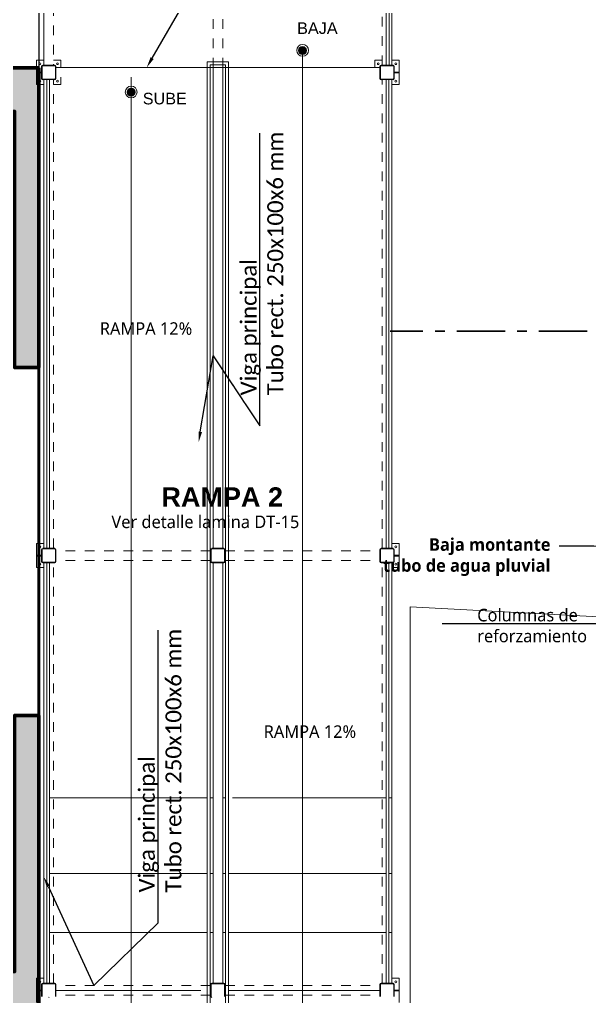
# Model space of a CAD drawing. Header units: millimetres. Extents: x 1 to 121, y 0 to 90.
# Drawn here: x 60.77 to 66.67, y 11.62 to 21.73 of the extents above; entities that cross this region are included whole.
import ezdxf
from ezdxf import colors
from ezdxf.entities.mleader import LeaderData, LeaderLine
from ezdxf.enums import TextEntityAlignment as Align
from ezdxf.math import Vec2, Vec3

# ---------------------------------------------------------------- set-up
doc = ezdxf.new("R2010")
doc.units = ezdxf.units.MM
for name, pattern in [('1CORTE', [1.5, 1, -0.25, 0, -0.25]), ('DASHED2', [0.375, 0.25, -0.125]), ('HIDDEN2', [0.1875, 0.125, -0.0625])]:
    doc.linetypes.add(name, pattern=pattern)
for name, color, linetype, lineweight in [('A-FLOR-HRAL', 11, 'Continuous', 9), ('AA. Proyeccion Corte', 10, '1CORTE', 50), ('barandas tipo 1', 200, 'Continuous', 20), ('COLUMNAS 50', 32, 'Continuous', 70), ('Equipamiento SR', 23, 'Continuous', 0), ('GRAFO 0 BLANCO', 7, 'Continuous', 0), ('GRAFO00', 7, 'Continuous', 0), ('letras sr', 7, 'Continuous', 5), ('MK-DIRECTRICES', 7, 'Continuous', 9), ('MK-LINEAS GENERALES', 7, 'Continuous', 15), ('Muros el', 144, 'Continuous', 60), ('proyecciones', 1, 'DASHED2', 5)]:
    doc.layers.add(name, color=color, linetype=linetype, lineweight=lineweight)
doc.layers.add('Estructura – Carga', color=7, linetype='Continuous')
doc.layers.add('Structural - Combined_Pen_No__161', color=7, linetype='Continuous', lineweight=13, true_color=0x6a6a6a)
doc.styles.add('DIRECTRICES NOMBRES', font='calibril.ttf')
doc.styles.add('Generales', font='trebuc.ttf', dxfattribs={"height": 0.1})
doc.styles.add('GENERATED_STYLE_2', font='arial.ttf')
doc.styles.get("Standard").update_dxf_attribs({"font": 'arial.ttf'})
doc.styles.add('TURBO_BASS', font='swisseb.ttf')
pattern_1 = [(135, (50.6658, -93.4923), (-0.5051394, -0.5051394), []), (135, (50.6658, -93.1555), (-0.5051394, -0.5051394), [])]

msp = doc.modelspace()

# ---------------------------------------------------------------- hatches: boundary and pattern name
at = {"layer": 'Equipamiento SR'}
for points in [[(63.669, 21.376, 1), (63.729, 21.435, 1)], [(61.897, 20.945, 1), (61.957, 21.004, 1)]]:
    msp.add_hatch(color=256, dxfattribs=at).paths.add_polyline_path(points)
at = {"layer": 'GRAFO 0 BLANCO', "true_color": 0xc7c8ca}
h = msp.add_hatch(color=9, dxfattribs=at)
h.dxf.hatch_style = 1
h.paths.add_polyline_path([(60.122, 20.775), (60.722, 20.775), (60.722, 18.125), (60.972, 18.125), (60.972, 21.225), (60.122, 21.225)])
h = msp.add_hatch(color=9, dxfattribs=at)
h.dxf.hatch_style = 1
h.paths.add_polyline_path([(60.122, 11.874), (60.722, 11.874), (60.722, 14.524), (60.972, 14.524), (60.972, 11.424), (60.122, 11.424)])
at = {"layer": 'GRAFO00'}
for points in [[(63.729, 21.375, 1), (63.67, 21.435, 1)], [(61.956, 20.945, 1), (61.897, 21.005, 1)]]:
    msp.add_hatch(color=256, dxfattribs=at).paths.add_polyline_path(points)
at = {"layer": 'MK-LINEAS GENERALES', "linetype": 'Continuous'}
h = msp.add_hatch(dxfattribs=at)
h.set_pattern_fill('ANSI32', scale=0.075, angle=90, style=0)
h.set_pattern_definition(pattern_1)
edge = h.paths.add_edge_path(flags=0)
edge.add_arc((64.637, 21.241), 0.0126, 360, 450)
edge.add_line((64.637, 21.254), (64.512, 21.254))
edge.add_arc((64.512, 21.241), 0.0126, 90, 180)
edge.add_line((64.499, 21.241), (64.499, 21.116))
edge.add_arc((64.512, 21.116), 0.0126, 180, 270)
edge.add_line((64.512, 21.104), (64.637, 21.104))
edge.add_arc((64.637, 21.116), 0.0126, 270, 360)
edge.add_line((64.649, 21.116), (64.649, 21.241))
edge = h.paths.add_edge_path(flags=0)
edge.add_line((64.506, 21.116), (64.506, 21.241))
edge.add_arc((64.512, 21.241), 0.0063, 90, 180, ccw=False)
edge.add_line((64.512, 21.247), (64.637, 21.247))
edge.add_arc((64.637, 21.241), 0.0063, 360, 450, ccw=False)
edge.add_line((64.643, 21.241), (64.643, 21.116))
edge.add_arc((64.637, 21.116), 0.0063, 270, 360, ccw=False)
edge.add_line((64.637, 21.11), (64.512, 21.11))
edge.add_arc((64.512, 21.116), 0.0063, 180, 270, ccw=False)
h = msp.add_hatch(dxfattribs=at)
h.set_pattern_fill('ANSI32', scale=0.075, angle=90, style=0)
h.set_pattern_definition(pattern_1)
edge = h.paths.add_edge_path(flags=0)
edge.add_arc((64.637, 16.241), 0.0126, 360, 450)
edge.add_line((64.637, 16.254), (64.512, 16.254))
edge.add_arc((64.512, 16.241), 0.0126, 90, 180)
edge.add_line((64.499, 16.241), (64.499, 16.116))
edge.add_arc((64.512, 16.116), 0.0126, 180, 270)
edge.add_line((64.512, 16.104), (64.637, 16.104))
edge.add_arc((64.637, 16.116), 0.0126, 270, 360)
edge.add_line((64.649, 16.116), (64.649, 16.241))
edge = h.paths.add_edge_path(flags=0)
edge.add_line((64.506, 16.116), (64.506, 16.241))
edge.add_arc((64.512, 16.241), 0.0063, 90, 180, ccw=False)
edge.add_line((64.512, 16.247), (64.637, 16.247))
edge.add_arc((64.637, 16.241), 0.0063, 360, 450, ccw=False)
edge.add_line((64.643, 16.241), (64.643, 16.116))
edge.add_arc((64.637, 16.116), 0.0063, 270, 360, ccw=False)
edge.add_line((64.637, 16.11), (64.512, 16.11))
edge.add_arc((64.512, 16.116), 0.0063, 180, 270, ccw=False)
h = msp.add_hatch(dxfattribs=at)
h.set_pattern_fill('ANSI32', scale=0.075, angle=90, style=0)
h.set_pattern_definition(pattern_1)
edge = h.paths.add_edge_path(flags=0)
edge.add_arc((61.137, 11.741), 0.0126, 360, 450)
edge.add_line((61.137, 11.754), (61.012, 11.754))
edge.add_arc((61.012, 11.741), 0.0126, 90, 180)
edge.add_line((60.999, 11.741), (60.999, 11.616))
edge.add_arc((61.012, 11.616), 0.0126, 180, 270)
edge.add_line((61.012, 11.604), (61.137, 11.604))
edge.add_arc((61.137, 11.616), 0.0126, 270, 360)
edge.add_line((61.149, 11.616), (61.149, 11.741))
edge = h.paths.add_edge_path(flags=0)
edge.add_line((61.006, 11.616), (61.006, 11.741))
edge.add_arc((61.012, 11.741), 0.0063, 90, 180, ccw=False)
edge.add_line((61.012, 11.747), (61.137, 11.747))
edge.add_arc((61.137, 11.741), 0.0063, 360, 450, ccw=False)
edge.add_line((61.143, 11.741), (61.143, 11.616))
edge.add_arc((61.137, 11.616), 0.0063, 270, 360, ccw=False)
edge.add_line((61.137, 11.61), (61.012, 11.61))
edge.add_arc((61.012, 11.616), 0.0063, 180, 270, ccw=False)
h = msp.add_hatch(dxfattribs=at)
h.set_pattern_fill('ANSI32', scale=0.075, angle=90, style=0)
h.set_pattern_definition(pattern_1)
edge = h.paths.add_edge_path(flags=0)
edge.add_arc((62.887, 11.741), 0.0126, 360, 450)
edge.add_line((62.887, 11.754), (62.762, 11.754))
edge.add_arc((62.762, 11.741), 0.0126, 90, 180)
edge.add_line((62.749, 11.741), (62.749, 11.616))
edge.add_arc((62.762, 11.616), 0.0126, 180, 270)
edge.add_line((62.762, 11.604), (62.887, 11.604))
edge.add_arc((62.887, 11.616), 0.0126, 270, 360)
edge.add_line((62.899, 11.616), (62.899, 11.741))
edge = h.paths.add_edge_path(flags=0)
edge.add_line((62.756, 11.616), (62.756, 11.741))
edge.add_arc((62.762, 11.741), 0.0063, 90, 180, ccw=False)
edge.add_line((62.762, 11.747), (62.887, 11.747))
edge.add_arc((62.887, 11.741), 0.0063, 360, 450, ccw=False)
edge.add_line((62.893, 11.741), (62.893, 11.616))
edge.add_arc((62.887, 11.616), 0.0063, 270, 360, ccw=False)
edge.add_line((62.887, 11.61), (62.762, 11.61))
edge.add_arc((62.762, 11.616), 0.0063, 180, 270, ccw=False)
h = msp.add_hatch(dxfattribs=at)
h.set_pattern_fill('ANSI32', scale=0.075, angle=90, style=0)
h.set_pattern_definition(pattern_1)
edge = h.paths.add_edge_path(flags=0)
edge.add_arc((64.637, 11.741), 0.0126, 360, 450)
edge.add_line((64.637, 11.754), (64.512, 11.754))
edge.add_arc((64.512, 11.741), 0.0126, 90, 180)
edge.add_line((64.499, 11.741), (64.499, 11.616))
edge.add_arc((64.512, 11.616), 0.0126, 180, 270)
edge.add_line((64.512, 11.604), (64.637, 11.604))
edge.add_arc((64.637, 11.616), 0.0126, 270, 360)
edge.add_line((64.649, 11.616), (64.649, 11.741))
edge = h.paths.add_edge_path(flags=0)
edge.add_line((64.506, 11.616), (64.506, 11.741))
edge.add_arc((64.512, 11.741), 0.0063, 90, 180, ccw=False)
edge.add_line((64.512, 11.747), (64.637, 11.747))
edge.add_arc((64.637, 11.741), 0.0063, 360, 450, ccw=False)
edge.add_line((64.643, 11.741), (64.643, 11.616))
edge.add_arc((64.637, 11.616), 0.0063, 270, 360, ccw=False)
edge.add_line((64.637, 11.61), (64.512, 11.61))
edge.add_arc((64.512, 11.616), 0.0063, 180, 270, ccw=False)

# ---------------------------------------------------------------- linework, layer by layer
at = {"lineweight": 0}
msp.add_line((63.699, 7.184), (63.701, 21.407), dxfattribs=at)
at = {"color": 252, "lineweight": 0, "true_color": 0x939598}
for p, q in [((62.774, 13.671), (62.744, 13.671)), ((62.904, 13.671), (62.874, 13.671)), ((64.564, 13.671), (62.974, 13.671)), ((64.624, 13.671), (64.594, 13.671)), ((62.774, 12.89), (62.744, 12.89)), ((62.904, 12.89), (62.874, 12.89)), ((64.564, 12.89), (62.934, 12.89)), ((64.624, 12.89), (64.594, 12.89)), ((62.774, 12.277), (62.744, 12.277)), ((62.904, 12.277), (62.874, 12.277)), ((64.564, 12.277), (62.934, 12.277)), ((64.624, 12.277), (64.594, 12.277)), ((62.649, 11.678), (61.143, 11.678)), ((64.499, 11.678), (62.934, 11.678))]:
    msp.add_line(p, q, dxfattribs=at)
at = {"layer": 'A-FLOR-HRAL'}
for p, q in [((64.565, 21.254), (64.565, 22.449)), ((64.595, 21.254), (64.595, 22.419)), ((62.714, 21.289), (62.714, 16.229)), ((62.744, 21.259), (62.744, 16.229)), ((62.904, 21.259), (62.904, 16.229)), ((62.934, 21.289), (62.934, 16.229)), ((61.054, 16.254), (61.054, 21.104)), ((61.084, 16.254), (61.084, 21.104)), ((64.564, 16.254), (64.564, 21.104)), ((64.594, 16.254), (64.594, 21.104)), ((62.714, 16.229), (62.714, 11.629)), ((62.744, 16.229), (62.744, 11.629)), ((62.904, 16.229), (62.904, 11.629)), ((62.934, 16.229), (62.934, 11.629)), ((61.054, 11.754), (61.054, 16.104)), ((61.084, 11.754), (61.084, 16.104)), ((64.564, 11.754), (64.564, 16.104)), ((64.594, 11.754), (64.594, 16.104)), ((62.714, 11.629), (62.714, 8.031)), ((62.744, 11.629), (62.744, 8.061)), ((62.904, 11.629), (62.904, 8.061)), ((62.934, 11.629), (62.934, 8.031))]:
    msp.add_line(p, q, dxfattribs=at)
at = {"layer": 'AA. Proyeccion Corte', "color": 7, "lineweight": 30, "ltscale": 0.5}
msp.add_line((71.746, 18.5), (64.608, 18.501), dxfattribs=at)
at = {"layer": 'barandas tipo 1'}
for p, q in [((61.024, 23.375), (61.024, 21.254)), ((64.625, 21.254), (64.625, 22.389)), ((62.774, 21.229), (62.774, 16.254)), ((62.874, 21.229), (62.874, 16.254)), ((61.024, 16.254), (61.024, 21.104)), ((64.624, 16.254), (64.624, 21.104)), ((62.774, 16.104), (62.774, 11.754)), ((62.874, 16.104), (62.874, 11.754)), ((64.624, 11.754), (64.624, 16.104))]:
    msp.add_line(p, q, dxfattribs=at)
at = {"layer": 'COLUMNAS 50', "linetype": 'Continuous'}
for points in [[(60.972, 21.225), (60.972, 18.125), (60.722, 18.125), (60.722, 20.775), (60.122, 20.775), (60.122, 21.225)], [(60.972, 11.424), (60.972, 14.524), (60.722, 14.524), (60.722, 11.874), (60.122, 11.874), (60.122, 11.424)]]:
    msp.add_lwpolyline(points, close=True, dxfattribs=at)
at = {"layer": 'Equipamiento SR'}
for centre in [(63.699, 21.405), (63.699, 21.405), (61.927, 20.975), (61.927, 20.975)]:
    msp.add_circle(centre, 0.042, dxfattribs=at)
at = {"layer": 'Estructura – Carga', "color": 7}
msp.add_line((60.972, 23.025), (60.972, 21.066), dxfattribs=at)
at = {"layer": 'GRAFO 0 BLANCO', "color": 7}
for p, q in [((117.396, 12.81), (64.813, 15.649)), ((64.813, 15.649), (64.813, 5.837))]:
    msp.add_line(p, q, dxfattribs=at)
at = {"layer": 'GRAFO00'}
for centre, radius in [((63.701, 21.407), 0.061), ((63.699, 21.405), 0.042), ((63.699, 21.405), 0.042), ((61.928, 20.976), 0.061), ((61.927, 20.975), 0.042), ((61.927, 20.975), 0.042)]:
    msp.add_circle(centre, radius, dxfattribs=at)
at = {"layer": 'MK-LINEAS GENERALES', "color": 7, "linetype": 'Continuous'}
for p, q in [((60.949, 21.304), (61.024, 21.304)), ((60.949, 21.054), (60.949, 21.304)), ((60.999, 21.116), (60.999, 21.241)), ((61.006, 21.116), (61.006, 21.241)), ((61.012, 21.254), (61.137, 21.254)), ((61.012, 21.247), (61.137, 21.247)), ((61.124, 21.304), (61.199, 21.304)), ((61.143, 21.241), (61.143, 21.116)), ((61.149, 21.241), (61.149, 21.116)), ((61.199, 21.304), (61.199, 21.229)), ((64.449, 21.229), (64.449, 21.304)), ((64.449, 21.304), (64.524, 21.304)), ((64.499, 21.116), (64.499, 21.241)), ((64.506, 21.116), (64.506, 21.241)), ((64.512, 21.254), (64.637, 21.254)), ((64.512, 21.247), (64.637, 21.247)), ((64.625, 21.304), (64.699, 21.304)), ((64.643, 21.241), (64.643, 21.116)), ((64.649, 21.241), (64.649, 21.116)), ((64.699, 21.304), (64.699, 21.054)), ((60.999, 21.183), (60.949, 21.183)), ((60.999, 21.174), (60.949, 21.174)), ((60.994, 21.174), (60.994, 21.183)), ((61.149, 21.229), (64.499, 21.229)), ((64.649, 21.183), (64.699, 21.183)), ((64.649, 21.174), (64.699, 21.174)), ((64.654, 21.174), (64.654, 21.183)), ((61.024, 21.054), (60.949, 21.054)), ((61.137, 21.11), (61.012, 21.11)), ((61.137, 21.104), (61.012, 21.104)), ((61.199, 21.054), (61.124, 21.054)), ((61.199, 21.129), (61.199, 21.054)), ((64.637, 21.11), (64.512, 21.11)), ((64.637, 21.104), (64.512, 21.104)), ((64.699, 21.054), (64.624, 21.054)), ((60.949, 16.304), (61.024, 16.304)), ((60.949, 16.054), (60.949, 16.304)), ((64.624, 16.304), (64.699, 16.304)), ((64.699, 16.304), (64.699, 16.054)), ((60.999, 16.183), (60.949, 16.183)), ((60.994, 16.174), (60.994, 16.183)), ((60.999, 16.116), (60.999, 16.241)), ((61.006, 16.116), (61.006, 16.241)), ((61.012, 16.254), (61.137, 16.254)), ((61.012, 16.247), (61.137, 16.247)), ((61.143, 16.241), (61.143, 16.116)), ((61.149, 16.241), (61.149, 16.116)), ((62.749, 16.116), (62.749, 16.241)), ((62.756, 16.116), (62.756, 16.241)), ((62.762, 16.254), (62.887, 16.254)), ((62.762, 16.247), (62.887, 16.247)), ((62.893, 16.241), (62.893, 16.116)), ((62.899, 16.241), (62.899, 16.116)), ((64.499, 16.116), (64.499, 16.241)), ((64.506, 16.116), (64.506, 16.241)), ((64.512, 16.254), (64.637, 16.254)), ((64.512, 16.247), (64.637, 16.247)), ((64.643, 16.241), (64.643, 16.116)), ((64.649, 16.241), (64.649, 16.116)), ((64.649, 16.183), (64.699, 16.183)), ((64.654, 16.174), (64.654, 16.183)), ((60.999, 16.174), (60.949, 16.174)), ((61.137, 16.11), (61.012, 16.11)), ((61.137, 16.104), (61.012, 16.104)), ((61.024, 11.754), (61.024, 16.104)), ((62.887, 16.11), (62.762, 16.11)), ((62.887, 16.104), (62.762, 16.104)), ((64.637, 16.11), (64.512, 16.11)), ((64.637, 16.104), (64.512, 16.104)), ((64.649, 16.174), (64.699, 16.174)), ((61.024, 16.054), (60.949, 16.054)), ((64.699, 16.054), (64.624, 16.054)), ((60.949, 11.554), (60.949, 11.804)), ((60.949, 11.804), (61.024, 11.804)), ((60.999, 11.616), (60.999, 11.741)), ((61.006, 11.616), (61.006, 11.741)), ((61.012, 11.754), (61.137, 11.754)), ((61.012, 11.747), (61.137, 11.747)), ((61.143, 11.741), (61.143, 11.616)), ((61.149, 11.741), (61.149, 11.616)), ((62.749, 11.616), (62.749, 11.741)), ((62.756, 11.616), (62.756, 11.741)), ((62.762, 11.754), (62.887, 11.754)), ((62.762, 11.747), (62.887, 11.747)), ((62.893, 11.741), (62.893, 11.616)), ((62.899, 11.741), (62.899, 11.616)), ((64.499, 11.616), (64.499, 11.741)), ((64.506, 11.616), (64.506, 11.741)), ((64.512, 11.754), (64.637, 11.754)), ((64.512, 11.747), (64.637, 11.747)), ((64.624, 11.804), (64.699, 11.804)), ((64.643, 11.741), (64.643, 11.616)), ((64.649, 11.741), (64.649, 11.616)), ((64.699, 11.804), (64.699, 11.554)), ((60.999, 11.683), (60.949, 11.683)), ((60.999, 11.674), (60.949, 11.674)), ((60.994, 11.674), (60.994, 11.683)), ((64.649, 11.683), (64.699, 11.683)), ((64.649, 11.674), (64.699, 11.674)), ((64.654, 11.674), (64.654, 11.683))]:
    msp.add_line(p, q, dxfattribs=at)
for centre in [(60.984, 21.269), (61.164, 21.269), (64.484, 21.269), (64.664, 21.269), (60.984, 21.089), (61.164, 21.089), (64.664, 21.089), (60.984, 16.269), (64.664, 16.269), (60.984, 16.089), (64.664, 16.089), (60.984, 11.769), (64.664, 11.769)]:
    msp.add_circle(centre, 0.00992, dxfattribs=at)
for centre, radius, start, end in [((61.012, 21.241), 0.0126, 90, 180), ((61.012, 21.241), 0.0063, 90, 180), ((61.137, 21.241), 0.0126, 0, 90), ((61.137, 21.241), 0.0063, 0, 90), ((64.512, 21.241), 0.0126, 90, 180), ((64.512, 21.241), 0.0063, 90, 180), ((64.637, 21.241), 0.0126, 0, 90), ((64.637, 21.241), 0.0063, 0, 90), ((61.012, 21.116), 0.0126, 180, 270), ((61.012, 21.116), 0.0063, 180, 270), ((61.137, 21.116), 0.0126, 270, 0), ((61.137, 21.116), 0.0063, 270, 0), ((64.512, 21.116), 0.0126, 180, 270), ((64.512, 21.116), 0.0063, 180, 270), ((64.637, 21.116), 0.0126, 270, 0), ((64.637, 21.116), 0.0063, 270, 0), ((61.012, 16.241), 0.0126, 90, 180), ((61.012, 16.241), 0.0063, 90, 180), ((61.137, 16.241), 0.0126, 0, 90), ((61.137, 16.241), 0.0063, 0, 90), ((62.762, 16.241), 0.0126, 90, 180), ((62.762, 16.241), 0.0063, 90, 180), ((62.887, 16.241), 0.0126, 0, 90), ((62.887, 16.241), 0.0063, 0, 90), ((64.512, 16.241), 0.0126, 90, 180), ((64.512, 16.241), 0.0063, 90, 180), ((64.637, 16.241), 0.0126, 0, 90), ((64.637, 16.241), 0.0063, 0, 90), ((61.012, 16.116), 0.0126, 180, 270), ((61.012, 16.116), 0.0063, 180, 270), ((61.137, 16.116), 0.0126, 270, 0), ((61.137, 16.116), 0.0063, 270, 0), ((62.762, 16.116), 0.0126, 180, 270), ((62.762, 16.116), 0.0063, 180, 270), ((62.887, 16.116), 0.0126, 270, 0), ((62.887, 16.116), 0.0063, 270, 0), ((64.512, 16.116), 0.0126, 180, 270), ((64.512, 16.116), 0.0063, 180, 270), ((64.637, 16.116), 0.0126, 270, 0), ((64.637, 16.116), 0.0063, 270, 0), ((61.012, 11.741), 0.0126, 90, 180), ((61.012, 11.741), 0.0063, 90, 180), ((61.137, 11.741), 0.0126, 0, 90), ((61.137, 11.741), 0.0063, 0, 90), ((62.762, 11.741), 0.0126, 90, 180), ((62.762, 11.741), 0.0063, 90, 180), ((62.887, 11.741), 0.0126, 0, 90), ((62.887, 11.741), 0.0063, 0, 90), ((64.512, 11.741), 0.0126, 90, 180), ((64.512, 11.741), 0.0063, 90, 180), ((64.637, 11.741), 0.0126, 0, 90), ((64.637, 11.741), 0.0063, 0, 90)]:
    msp.add_arc(centre, radius, start, end, dxfattribs=at)
at = {"layer": 'Muros el', "ltscale": 0.05}
msp.add_line((60.972, 18.125), (60.972, 14.524), dxfattribs=at)
at = {"layer": 'proyecciones', "linetype": 'HIDDEN2', "ltscale": 0.5}
for p, q in [((62.774, 21.229), (62.774, 24.889)), ((62.875, 21.229), (62.875, 24.889)), ((61.124, 24.864), (61.124, 21.254)), ((64.524, 21.254), (64.524, 24.864)), ((61.124, 16.254), (61.124, 21.104)), ((64.524, 16.254), (64.524, 21.104)), ((62.749, 16.229), (61.149, 16.229)), ((62.899, 16.229), (64.499, 16.229)), ((61.124, 11.754), (61.124, 16.104)), ((62.749, 16.129), (61.149, 16.129)), ((62.899, 16.129), (64.499, 16.129)), ((64.524, 11.754), (64.524, 16.104)), ((62.749, 11.729), (61.149, 11.729)), ((62.899, 11.729), (64.499, 11.729)), ((62.749, 11.629), (61.149, 11.629)), ((62.899, 11.629), (64.499, 11.629))]:
    msp.add_line(p, q, dxfattribs=at)

# ---------------------------------------------------------------- texts
at = {"layer": 'letras sr', "style": 'TURBO_BASS'}
msp.add_text('RAMPA 2', height=0.2, dxfattribs=at).set_placement((62.869, 16.685), align=Align.CENTER)
at = {"layer": 'letras sr', "char_height": 0.115, "attachment_point": 1, "style": 'Generales'}
for s, insert in [('{\\H1.13043x; \\PRAMPA 12%}', (61.603, 18.81)), ('{\\H1.13043x; \\PVer detalle lamina DT-15}', (61.723, 16.81)), ('{\\H1.13043x; \\PRAMPA 12%}', (63.298, 14.639))]:
    msp.add_mtext(s, dxfattribs=dict(at, insert=insert))
at = {"layer": 'Structural - Combined_Pen_No__161', "color": 7, "style": 'GENERATED_STYLE_2'}
for tag, p in [('BAJA', (63.644, 21.637)), ('SUBE', (62.047, 20.908))]:
    msp.add_attdef(tag, text='  9 x 0.17 = 1.53', height=0.12, rotation=0, dxfattribs=at).set_placement(p, align=Align.MIDDLE_LEFT)

# ---------------------------------------------------------------- leaders
at = {"layer": 'letras sr', "linetype": 'Continuous'}
ml = msp.add_multileader_mtext('Standard', dxfattribs=at)
ml.set_content('{\\fTrebuchet MS|b1|i0|c0|p34;Baja montante\\Ptubo de agua pluvial}', color=256)
ml.set_leader_properties()
ml.build(insert=Vec2(0, 0))
ml.multileader.update_dxf_attribs({"dogleg_length": 0.36, "arrow_head_size": 0.18})
ctx = ml.context
ctx.base_point, ctx.char_height, ctx.arrow_head_size, ctx.landing_gap_size, ctx.plane_origin = Vec3(64.486, 16.275), 0.13, 0.18, 0.09, Vec3(66.622, 16.6)
ctx.text_align_type = 2
notes = []
notes.append((ctx, [(0, (1, 1, 0), (66.715, 16.275), (-1, 0), 0.36, [(0, [(67.215, 16.272)], 0, [])])]))
ctx.mtext.insert, ctx.mtext.width, ctx.mtext.alignment, ctx.mtext.flow_direction = Vec3(66.265, 16.358), 2.09567, 3, 5
at = {"layer": 'letras sr'}
ml = msp.add_multileader_mtext('Standard', dxfattribs=at)
ml.set_content('Columnas de reforzamiento', color=256, style='Generales')
ml.set_leader_properties()
ml.build(insert=Vec2(0, 0))
ml.multileader.update_dxf_attribs({"text_right_attachment_type": 6, "dogleg_length": 0.36, "arrow_head_size": 0.1})
ctx = ml.context
ctx.base_point, ctx.char_height, ctx.arrow_head_size, ctx.landing_gap_size, ctx.plane_origin = Vec3(65.417, 15.562), 0.13, 0.1, 0.09, Vec3(67.705, 15.731)
ctx.right_attachment = 6
notes.append((ctx, [(0, (1, 1, 0), (66.903, 15.472), (-1, 0), 0.183, [(0, [(68.044, 16.231)], 0, [])])]))
ctx.mtext.insert, ctx.mtext.width, ctx.mtext.flow_direction = Vec3(65.507, 15.628), 1.46918, 5
for ctx, leaders in notes:
    for number, flags, end, landing, length, lines in leaders:
        leader = LeaderData()
        leader.index, (leader.has_last_leader_line, leader.has_dogleg_vector, leader.attachment_direction) = number, flags
        leader.last_leader_point, leader.dogleg_vector, leader.dogleg_length = Vec3(end), Vec3(landing), length
        for number, points, colour, breaks in lines:
            line = LeaderLine()
            line.index, line.vertices, line.color, line.breaks = number, Vec3.list(points), colors.encode_raw_color(colour), breaks
            leader.lines.append(line)
        ctx.leaders.append(leader)

# ---------------------------------------------------------------- next in the draw order: leaders
at = {"layer": 'MK-DIRECTRICES'}
ml = msp.add_multileader_mtext('Standard', dxfattribs=at)
ml.set_content('\\A1;Viga principal\\PTubo rect. 250x100x6 mm', color=256, style='DIRECTRICES NOMBRES')
ml.set_leader_properties(color=1)
ml.build(insert=Vec2(0, 0))
ml.multileader.update_dxf_attribs({"text_left_attachment_type": 6, "text_right_attachment_type": 6, "dogleg_length": 4, "arrow_head_size": 0.112})
ctx = ml.context
ctx.base_point, ctx.char_height, ctx.arrow_head_size, ctx.landing_gap_size, ctx.plane_origin, ctx.plane_x_axis, ctx.plane_y_axis = Vec3(61.91, 23.557), 0.165, 0.112, 0.015, Vec3(56.873, 24.076), Vec3(0, 1), Vec3(-1, 0)
ctx.left_attachment, ctx.right_attachment = 6, 6
notes = []
notes.append((ctx, [(0, (1, 1, 0), (61.91, 23.257), (0, 1), 0.3, [(0, [(62.088, 21.229), (62.774, 22.42)], 0, [])])]))
ctx.mtext.insert, ctx.mtext.text_direction, ctx.mtext.rotation, ctx.mtext.width, ctx.mtext.defined_height, ctx.mtext.flow_direction = Vec3(61.712, 23.572), Vec3(0, 1), 1.570796, 3.23936, 0.755, 5
ctx.mtext.has_bg_fill, ctx.mtext.bg_color, ctx.mtext.bg_scale_factor, ctx.mtext.bg_transparency, ctx.mtext.use_window_bg_color = 1, -1027028792, 1.5, 0, 1
ml = msp.add_multileader_mtext('Standard', dxfattribs=at)
ml.set_content('\\A1;Viga principal\\PTubo rect. 250x100x6 mm', color=256, style='DIRECTRICES NOMBRES')
ml.set_leader_properties(color=1)
ml.build(insert=Vec2(0, 0))
ml.multileader.update_dxf_attribs({"text_left_attachment_type": 6, "text_right_attachment_type": 6, "dogleg_length": 4, "arrow_head_size": 0.112})
ctx = ml.context
ctx.base_point, ctx.char_height, ctx.arrow_head_size, ctx.landing_gap_size, ctx.plane_origin, ctx.plane_x_axis, ctx.plane_y_axis = Vec3(63.258, 17.821), 0.165, 0.112, 0.015, Vec3(56.873, 19.581), Vec3(0, 1), Vec3(-1, 0)
ctx.left_attachment, ctx.right_attachment = 6, 6
notes.append((ctx, [(0, (1, 1, 0), (63.258, 17.521), (0, 1), 0.3, [(0, [(62.624, 17.349), (62.774, 18.246)], 0, [])])]))
ctx.mtext.insert, ctx.mtext.text_direction, ctx.mtext.rotation, ctx.mtext.width, ctx.mtext.defined_height, ctx.mtext.flow_direction = Vec3(63.06, 17.836), Vec3(0, 1), 1.570796, 2.89924, 0.755, 5
ctx.mtext.has_bg_fill, ctx.mtext.bg_color, ctx.mtext.bg_scale_factor, ctx.mtext.bg_transparency, ctx.mtext.use_window_bg_color = 1, -1027028792, 1.5, 0, 1
ml = msp.add_multileader_mtext('Standard', dxfattribs=at)
ml.set_content('\\A1;Viga principal\\PTubo rect. 250x100x6 mm', color=256, style='DIRECTRICES NOMBRES')
ml.set_leader_properties(color=1)
ml.build(insert=Vec2(0, 0))
ml.multileader.update_dxf_attribs({"text_left_attachment_type": 6, "text_right_attachment_type": 6, "dogleg_length": 0.3, "arrow_head_size": 0.112})
ctx = ml.context
ctx.base_point, ctx.char_height, ctx.arrow_head_size, ctx.landing_gap_size, ctx.plane_origin, ctx.plane_x_axis, ctx.plane_y_axis = Vec3(62.205, 12.677), 0.165, 0.112, 0.015, Vec3(57.563, 14.13), Vec3(0, 1), Vec3(-1, 0)
ctx.left_attachment, ctx.right_attachment = 6, 6
notes.append((ctx, [(0, (1, 1, 0), (62.205, 12.377), (0, 1), 0.3, [(1, [(61.024, 12.854), (61.54, 11.729)], 0, [])])]))
ctx.mtext.insert, ctx.mtext.text_direction, ctx.mtext.rotation, ctx.mtext.width, ctx.mtext.defined_height, ctx.mtext.flow_direction = Vec3(62.007, 12.692), Vec3(0, 1), 1.570796, 3.23936, 0.755, 5
ctx.mtext.has_bg_fill, ctx.mtext.bg_color, ctx.mtext.bg_scale_factor, ctx.mtext.bg_transparency, ctx.mtext.use_window_bg_color = 1, -1027028792, 1.5, 0, 1
for ctx, leaders in notes:
    for number, flags, end, landing, length, lines in leaders:
        leader = LeaderData()
        leader.index, (leader.has_last_leader_line, leader.has_dogleg_vector, leader.attachment_direction) = number, flags
        leader.last_leader_point, leader.dogleg_vector, leader.dogleg_length = Vec3(end), Vec3(landing), length
        for number, points, colour, breaks in lines:
            line = LeaderLine()
            line.index, line.vertices, line.color, line.breaks = number, Vec3.list(points), colors.encode_raw_color(colour), breaks
            leader.lines.append(line)
        ctx.leaders.append(leader)

# ---------------------------------------------------------------- next in the draw order: linework, layer by layer
at = {"lineweight": 0}
msp.add_line((61.928, 21.128), (61.928, 8.209), dxfattribs=at)
at = {"color": 252, "lineweight": 0, "true_color": 0x939598}
for p, q in [((62.714, 13.671), (61.084, 13.671)), ((62.714, 12.89), (61.084, 12.89)), ((62.714, 12.277), (61.084, 12.277))]:
    msp.add_line(p, q, dxfattribs=at)
at = {"layer": 'A-FLOR-HRAL'}
for p, q in [((62.714, 21.289), (62.934, 21.289)), ((62.744, 21.259), (62.904, 21.259))]:
    msp.add_line(p, q, dxfattribs=at)

doc.saveas('drawing.dxf')
